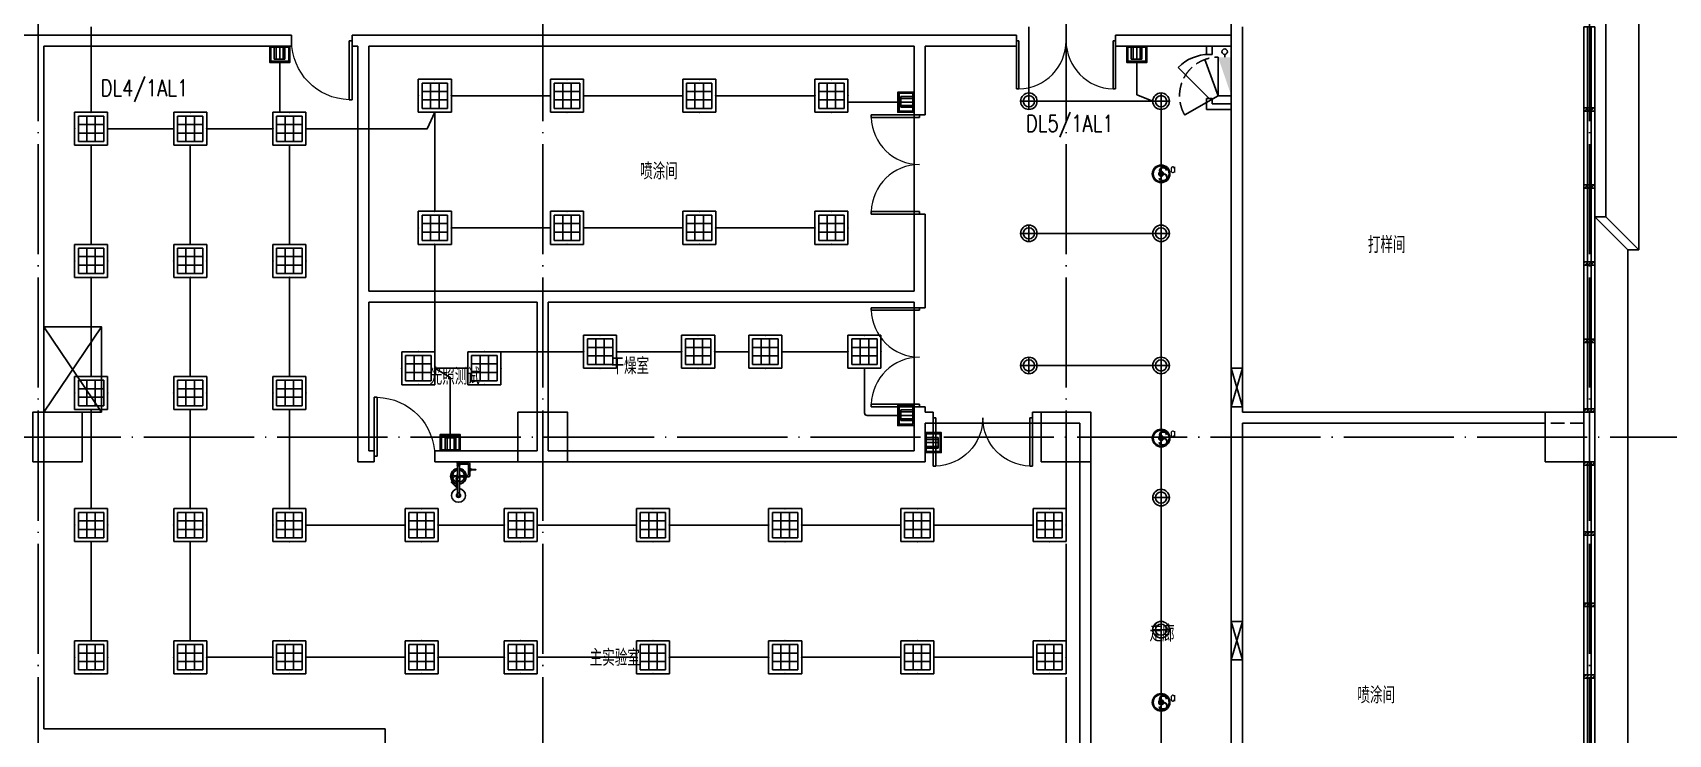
# Model space of a CAD drawing. Extents: x -621157 to 1764546, y -106808 to 741893.
# Drawn here: x 409164 to 438857, y 14600 to 27345 of the extents above; entities that cross this region are included whole.
import ezdxf
from ezdxf.enums import TextEntityAlignment as Align

# ---------------------------------------------------------------- set-up
doc = ezdxf.new("R2010")
doc.units = 0
doc.header["$LTSCALE"] = 1000
doc.header["$MEASUREMENT"] = 0
doc.linetypes.add('XREF-A-101-平面图_t3$0$DASH', pattern=[0.35, 0.25, -0.1])
doc.linetypes.add('XREF-A-101-平面图_t3$0$DOTE', pattern=[2.42, 2, -0.2, 0.02, -0.2])
for name, color, linetype in [('0-底图', 7, 'Continuous'), ('A-吊顶图及精装修区域', 7, 'Continuous'), ('EQUIP-照明', 3, 'Continuous'), ('I-LIGHT', 3, 'Continuous'), ('SIG_TEXT', 2, 'Continuous'), ('TEL_TEXT', 7, 'Continuous'), ('WIRE-控制', 6, 'Continuous'), ('WIRE-照明', 4, 'Continuous'), ('XREF-A-101-平面图_t3$0$1212121', 8, 'Continuous'), ('XREF-A-101-平面图_t3$0$A-COLUMN', 8, 'Continuous'), ('XREF-A-101-平面图_t3$0$A-DOTE', 8, 'Continuous'), ('XREF-A-101-平面图_t3$0$A-ROOM-CH', 8, 'Continuous'), ('XREF-A-101-平面图_t3$0$A-SEE', 8, 'Continuous'), ('XREF-A-101-平面图_t3$0$A-WALL', 8, 'Continuous'), ('XREF-A-101-平面图_t3$0$A-WALL-FILL', 8, 'Continuous'), ('XREF-A-101-平面图_t3$0$A-WINDOW', 8, 'Continuous'), ('XREF-A-101-平面图_t3$0$GROUND', 8, 'Continuous'), ('XREF-A-101-平面图_t3$0$I-WALL-GYPSUM', 8, 'Continuous'), ('XREF-A-101-平面图_t3$0$M-HOLE', 8, 'Continuous'), ('XREF-A-101-平面图_t3$0$P-EQUIPMENT', 8, 'Continuous'), ('XREF-A-101-平面图_t3$0$家具-实验室家具', 8, 'Continuous'), ('XREF-A-101-平面图_t3$0$水-尺寸', 8, 'Continuous'), ('控制系统', 6, 'Continuous')]:
    doc.layers.add(name, color=color, linetype=linetype)
doc.layers.add('弱电设备层', color=1, linetype='Continuous', lineweight=9)
doc.styles.add('_TEL_DIM', font='SIMPLEX', dxfattribs={"width": 0.8, "height": 3.5, "bigfont": 'HZTXT'})
doc.styles.add('DIM_FONT', font='ROMANS', dxfattribs={"width": 0.8, "bigfont": 'HZDXC'})
doc.styles.get("Standard").update_dxf_attribs({"font": 'romans.shx', "bigfont": 'HZDXC.SHX'})
doc.styles.add('XREF-A-101-平面图_t3$0$-HZDXCROMANS', font='ROMANS.shx', dxfattribs={"bigfont": 'HZDXC.shx'})
doc.styles.add('XZC', font='SIMPLEX.SHX', dxfattribs={"width": 0.7, "bigfont": 'hztxt.shx'})
doc.linetypes.add('Ground', pattern='A,0.75,-0.125,[135,sr.shx,S=0.1,R=0,X=-0.15,Y=0],0.125,-0.125', length=1.125)
doc.linetypes.add('LED_LINE', pattern='A,12.7,-5.08,["LED",XZC,S=2.54,R=0,X=-2.54,Y=-1.27],-6.35', length=24.13)
doc.dimstyles.get("Standard").update_dxf_attribs({"dimscale": 100, "dimtxt": 3.5, "dimasz": 1, "dimexe": 2.5, "dimexo": 3, "dimgap": 1.5, "dimtad": 1, "dimdec": 0, "dimzin": 0, "dimdsep": 46, "dimtxsty": 'Standard', "dimblk": 'ARCHTICK', "dimcen": 0.09, "dimadec": 0, "dimazin": 0, "dimtfac": 1, "dimtdec": 0, "dimtix": 1, "dimtmove": 2, "dimatfit": 3, "dimfxl": 0, "dimtolj": 1, "dimtzin": 0, "dimarcsym": 0})

# ---------------------------------------------------------------- blocks, each defined once
blk = doc.blocks.new('XREF-A-101-平面图_t3$0$轴网')
at = {"layer": 'XREF-A-101-平面图_t3$0$A-DOTE', "linetype": 'XREF-A-101-平面图_t3$0$DOTE'}
for p, q in [((38340, -3300), (38340, 43300)), ((47500, -3300), (47500, 43300)), ((57000, -3300), (57000, 43300)), ((66500, -3300), (66500, 43300)), ((-3300, 20000), (69800, 20000))]:
    blk.add_line(p, q, dxfattribs=at)
blk = doc.blocks.new('XREF-A-101-平面图_t3$0$ROOM')
at = {"layer": 'XREF-A-101-平面图_t3$0$A-ROOM-CH', "style": 'XREF-A-101-平面图_t3$0$-HZDXCROMANS', "width": 0.6}
for tag, p in [('中文房间名称', (0, -1000)), ('英文房间名称', (0, -1500))]:
    blk.add_attdef(tag, text='', height=300, dxfattribs=at).set_placement(p, align=Align.CENTER)
blk = doc.blocks.new('XREF-A-101-平面图_t3$0$柱网1F')
at = {"layer": 'XREF-A-101-平面图_t3$0$A-COLUMN'}
for points in [[(38240, -20450), (39140, -20450), (39140, -19550), (38240, -19550)], [(47050, -20450), (47950, -20450), (47950, -19550), (47050, -19550)], [(56550, -20450), (57450, -20450), (57450, -19550), (56550, -19550)], [(65700, -20450), (66600, -20450), (66600, -19550), (65700, -19550)]]:
    blk.add_lwpolyline(points, close=True, dxfattribs=at)
blk = doc.blocks.new('_ArchTick')
at = {"color": 0, "linetype": 'ByBlock', "const_width": 0.4}
blk.add_lwpolyline([(-0.5, -0.5), (0.5, 0.5)], dxfattribs=at)
blk = doc.blocks.new('*D25423')
at = {"layer": 'Defpoints', "color": 0}
blk.add_point((0, 0), dxfattribs=at)
blk.add_point((0, 0), dxfattribs=at)
blk.add_point((0, 0), dxfattribs=at)
blk.add_point((0, 0), dxfattribs=at)
at = {"layer": 'XREF-A-101-平面图_t3$0$水-尺寸', "color": 0, "linetype": 'ByBlock', "lineweight": -2}
blk.add_line((0, 300), (0, 250), dxfattribs=at)
blk.add_line((0, 300), (0, 250), dxfattribs=at)
blk.add_arc((0, 0), 0, 180, 180, dxfattribs=at)
at = {"layer": 'XREF-A-101-平面图_t3$0$水-尺寸', "color": 0, "linetype": 'ByBlock', "lineweight": -2, "xscale": 100, "yscale": 100, "zscale": 100}
for rotation in [90, 90.00000000000001]:
    blk.add_blockref('_ArchTick', (0, 0), dxfattribs=dict(at, rotation=rotation))
at = {"layer": 'XREF-A-101-平面图_t3$0$水-尺寸', "color": 0, "insert": (0, 0), "char_height": 350, "attachment_point": 5}
blk.add_mtext('\\A1;0%%d', dxfattribs=at)
blk = doc.blocks.new('XREF-A-101-平面图_t3$0$G$C869EB286')
at = {"layer": 'XREF-A-101-平面图_t3$0$A-WINDOW'}
h = blk.add_hatch(dxfattribs=at)
h.set_pattern_fill('ANSI31', color=256, scale=25)
h.set_pattern_definition([(45, (-143.957, -89940), (-28.0633, 28.0633), [])])
h.paths.add_polyline_path([(0, 60), (200, 60), (200, 0), (0, 0)])
blk.add_lwpolyline([(0, 60), (200, 60), (200, 0), (0, 0)], close=True, dxfattribs=at)
blk = doc.blocks.new('XREF-A-101-平面图_t3$0$Shower_plan')
at = {"layer": 'XREF-A-101-平面图_t3$0$1212121'}
for p, q in [((-94, -290), (-90, -290)), ((-20, -112), (-20, -94)), ((-16, -314), (-16, -120)), ((16, -314), (16, -120)), ((20, -112), (20, -94)), ((160, -297), (160, -321)), ((164, -90), (164, -66)), ((184, -114), (208, -114)), ((184, -274), (208, -274)), ((212, -177), (208, -177)), ((212, -199), (208, -199)), ((215, -184), (220, -184)), ((215, -193), (220, -193)), ((-75, -301), (-18, -302)), ((-75, -315), (-22, -315)), ((-34, -355), (-31, -355)), ((-34, -361), (-31, -361)), ((-16, -607), (-16, -396)), ((16, -607), (16, -396)), ((75, -302), (17, -302)), ((75, -316), (22, -316)), ((94, -327), (90, -327))]:
    blk.add_line(p, q, dxfattribs=at)
for points in [[(-111, -308, -0.092425), (-109, -301, -0.095768), (-106, -295, -0.100909), (-101, -292, -0.104872), (-94, -290, -0.001591), (-94, -290, -0.100909)], [(143, -321), (184, -321, 0.414214), (208, -297), (208, -90, 0.414214), (184, -66), (23, -66)], [(143, -297), (160, -297, 0.414214), (184, -273), (184, -114, 0.414214), (160, -90), (23, -90)], [(92, -292, -0.034962), (94, -292, -0.104872), (100, -293, -0.100909), (106, -297, -0.095768), (109, -303, -0.092425), (110, -310, -0.092425)], [(-16, -530), (-128, -419, -1), (-122, -414)], [(-122, -414), (-53, -483, -1)], [(-93, -325, -0.034962), (-95, -325, -0.104872), (-101, -324, -0.100909), (-106, -320, -0.095768), (-110, -314, -0.092425), (-111, -308, -0.092425)], [(-37, -491), (-54, -491, -1), (-54, -483), (-37, -483)], [(-45, -491), (-16, -519, -1)], [(-37, -349, 0.153738), (-38, -347), (-43, -347, 0.078248), (-44, -349), (-44, -364, 0.153738), (-43, -367), (-38, -367, 0.153738), (-37, -364)], [(-23, -388), (-23, -395, 0.154019), (-19, -396), (19, -396, 0.154019), (23, -395), (23, -388)], [(110, -310, -0.092425), (109, -316, -0.095768), (105, -322, -0.100909), (100, -326, -0.104872), (94, -327, -0.001591), (94, -327, -0.100909)]]:
    blk.add_lwpolyline(points, format="xyb", dxfattribs=at)
for points in [[(-106, -308, -0.092425), (-105, -301, -0.095768), (-102, -295, -0.100909), (-96, -292, -0.104872), (-90, -290, -0.104872), (-84, -292, -0.100909), (-79, -296, -0.095768), (-75, -301, -0.092425), (-74, -308, -0.092425), (-75, -315, -0.095768), (-79, -320, -0.100909), (-84, -324, -0.104872), (-90, -325, -0.104872), (-97, -324, -0.100909), (-102, -320, -0.095768), (-105, -314, -0.092425)], [(106, -310, -0.092425), (105, -316, -0.095768), (101, -322, -0.100909), (96, -326, -0.104872), (90, -327, -0.104872), (84, -325, -0.100909), (78, -322, -0.095768), (75, -316, -0.092425), (74, -309, -0.092425), (75, -303, -0.095768), (78, -297, -0.100909), (84, -293, -0.104872), (90, -292, -0.104872), (96, -293, -0.100909), (101, -297, -0.095768), (105, -303, -0.092425)], [(221, -201), (229, -201, 0.414214), (231, -199), (231, -194, -0.414214), (232, -193), (313, -193, 0.414214), (313, -192), (313, -185, 0.414214), (313, -184), (232, -184, -0.414214), (231, -183), (231, -177, 0.414214), (229, -176), (221, -176, 0.414214), (220, -177), (220, -199, 0.414214)], [(-20, -657), (-20, -607), (20, -607), (20, -657, -1)]]:
    blk.add_lwpolyline(points, format="xyb", close=True, dxfattribs=at)
for points in [[(-22, -120), (-22, -112), (22, -112), (22, -120)], [(-37, -500), (-34, -500), (-34, -346), (-37, -346)], [(24, -388), (-24, -388), (-24, -338), (-22, -336), (22, -336), (24, -338)]]:
    blk.add_lwpolyline(points, close=True, dxfattribs=at)
for points in [[(212, -177), (214, -177), (215, -179), (215, -198), (214, -199)], [(212, -199), (214, -199), (215, -198), (215, -179), (214, -177)], [(-34, -491), (-28, -491), (-28, -483), (-34, -483)], [(-24, -371), (-31, -371), (-31, -346), (-24, -346)], [(-22, -336), (-22, -314), (22, -314), (22, -336)], [(-31, -657), (-20, -637)], [(20, -637), (31, -657), (16, -684), (-16, -684), (-31, -657)]]:
    blk.add_lwpolyline(points, dxfattribs=at)
for centre, radius in [((0, -78), 26.3), ((0, -78), 16.4), ((-60, -481), 3.91)]:
    blk.add_circle(centre, radius, dxfattribs=at)
for centre, radius, start, end in [((0, -309), 144, 96.5663, 263.4343), ((0, -309), 139, 96.804, 263.1966), ((0, -309), 111, 98.3801, 261.6205), ((0, -309), 36, 116.7475, 168.6934), ((0, -309), 144, 276.5663, 83.4343), ((0, -309), 139, 276.804, 83.1966), ((0, -309), 111, 278.6256, 81.375), ((0, -309), 36, 10.3072, 62.4104), ((0, -657), 125, 97.5816, 82.419), ((0, -309), 36, 190.3072, 231.764), ((0, -309), 18.8, 149.7809, 195.9711), ((0, -309), 18.8, 344.0295, 27.2237), ((0, -309), 36, 308.7702, 348.6934), ((0, -657), 37.5, 121.3804, 58.6121)]:
    blk.add_arc(centre, radius, start, end, dxfattribs=at)
blk = doc.blocks.new('XREF-A-101-平面图_t3$0$G$C45C07046')
at = {"layer": 'XREF-A-101-平面图_t3$0$家具-实验室家具', "color": 252, "rotation": 1.293952563271051e-08}
blk.add_blockref('XREF-A-101-平面图_t3$0$Shower_plan', (145970, 19596), dxfattribs=at)
blk = doc.blocks.new('XREF-A-101-平面图_t3$0$G$CBCE2A1B7')
at = {"layer": 'XREF-A-101-平面图_t3$0$A-SEE'}
blk.add_lwpolyline([(39490, 20450), (38440, 20450), (38440, 22000), (39490, 22000)], close=True, dxfattribs=at)
for points in [[(39490, 22000), (38440, 20450)], [(38440, 22000), (39490, 20450)]]:
    blk.add_lwpolyline(points, dxfattribs=at)
blk = doc.blocks.new('XREF-A-101-平面图_t3$0$WINDOW2DLIB$SYSLIB$00000001')
at = {"color": 0}
for points in [[(-0.5, 0.5), (-0.5, -0.5)], [(-0.5, 0.5), (0.5, 0.5)], [(0.5, -0.5), (0.5, 0.5)], [(0.5, 0.1667), (-0.5, 0.1667)], [(0.5, -0.1667), (-0.5, -0.1667)], [(-0.5, -0.5), (0.5, -0.5)]]:
    blk.add_lwpolyline(points, dxfattribs=at)
blk = doc.blocks.new('XREF-A-101-平面图_t3$0$DOOR2DLIB$SYSLIB$00000107')
at = {"color": 0}
for p, q in [((0.45, 0.975), (0.5, 0.975)), ((0.45, 0), (0.45, 0.975)), ((0.5, 0), (0.5, 0.975)), ((0.5, 0), (0.45, 0))]:
    blk.add_line(p, q, dxfattribs=at)
at = {"color": 0, "lineweight": 13}
blk.add_arc((0.475, 0), 0.975, 91.4693, 180, dxfattribs=at)
blk = doc.blocks.new('XREF-A-101-平面图_t3$0$DOOR2DLIB$SYSLIB$00000108')
at = {"color": 0}
for p, q in [((-0.5, 0), (-0.5, 0.4875)), ((-0.475, 0.4875), (-0.5, 0.4875)), ((-0.475, 0), (-0.475, 0.4875)), ((0.475, 0), (0.475, 0.4875)), ((0.475, 0.4875), (0.5, 0.4875)), ((0.5, 0), (0.5, 0.4875)), ((-0.5, 0), (-0.475, 0)), ((0.5, 0), (0.475, 0))]:
    blk.add_line(p, q, dxfattribs=at)
at = {"color": 0, "lineweight": 13}
for centre, start, end in [((-0.4875, 0), 0, 88.53072), ((0.4875, 0), 91.46928, 180)]:
    blk.add_arc(centre, 0.4875, start, end, dxfattribs=at)
blk = doc.blocks.new('XREF-A-101-平面图_t3$0$DOOR2DLIB$SYSLIB$00000101')
at = {"color": 0}
blk.add_line((0.5, 0), (-0.207, 0.707), dxfattribs=at)
blk.add_arc((0.5, 0), 1, 135, 180, dxfattribs=at)
blk = doc.blocks.new('筒灯')
at = {"color": 8}
for p, q in [((150, 0), (-150, 0)), ((0, 150), (0, -150))]:
    blk.add_line(p, q, dxfattribs=at)
blk.add_circle((0, 0), 150)
blk.add_circle((0, 0), 102, dxfattribs=at)
blk = doc.blocks.new('G$C3816A8C5')
at = {"layer": '弱电设备层', "lineweight": -3}
for p, q in [((-114, 25), (-114, 298)), ((-114, 298), (129, 298)), ((-72, 25), (-72, 298)), ((1, 25), (1, 298)), ((87, 25), (87, 298)), ((129, 25), (129, 298))]:
    blk.add_line(p, q, dxfattribs=at)
for points in [[(-228, 0), (-228, 368), (228, 368), (228, 0)], [(-200, 25), (-200, 341), (202, 341), (202, 25)]]:
    blk.add_lwpolyline(points, close=True, dxfattribs=at)
blk = doc.blocks.new('SS')
at = {"layer": '控制系统'}
for p, q in [((351223, 52866), (351223, 52719)), ((351296, 52793), (351149, 52793)), ((351290, 52821), (351155, 52765)), ((351155, 52821), (351290, 52765)), ((351171, 52844), (351275, 52741)), ((351275, 52844), (351171, 52741)), ((351195, 52860), (351251, 52725)), ((351251, 52860), (351195, 52725))]:
    blk.add_line(p, q, dxfattribs=at)
for radius in [303, 272, 83.5, 73.3]:
    blk.add_circle((351223, 52793), radius, dxfattribs=at)
at = {"color": 7, "style": '_TEL_DIM', "width": 0.8}
blk.add_text('s', height=673, dxfattribs=at).set_placement((351098, 52554))
at = {"layer": 'SIG_TEXT', "style": 'DIM_FONT', "width": 0.75}
blk.add_text('a', height=300, dxfattribs=at).set_placement((351535, 52835))
blk = doc.blocks.new('$equip$00001153')
for p, q in [((-0.5, 0.5), (0.5, 0.5)), ((-0.5, -0.5), (-0.5, 0.5)), ((0.5, 0.5), (0.5, -0.5)), ((-0.385, 0.385), (0.385, 0.385)), ((-0.385, -0.385), (-0.385, 0.385)), ((-0.385, 0.128), (0.385, 0.128)), ((-0.129, 0.385), (-0.129, -0.385)), ((0.128, 0.385), (0.128, -0.385)), ((0.385, 0.385), (0.385, -0.385)), ((-0.385, -0.129), (0.385, -0.129)), ((0.385, -0.385), (-0.385, -0.385)), ((0.5, -0.5), (-0.5, -0.5))]:
    blk.add_line(p, q)
for p in [(0, 0.5), (-0.5, 0), (0.5, 0), (0, -0.5)]:
    blk.add_point(p)
at = {"layer": 'TEL_TEXT', "style": '_TEL_DIM', "flags": 1}
blk.add_attdef('A', text='', height=0.00002, dxfattribs=at).set_placement((0, 0), align=Align.MIDDLE_CENTER)
blk = doc.blocks.new('G$C47A28A43')
at = {"layer": 'EQUIP-照明', "xscale": 600.000000002794, "yscale": 600.0000000027358, "zscale": 600.0000000027285}
for p in [(45540, -13800), (47940, -13800), (50340, -13800), (52740, -13800), (39300, -14400), (41100, -14400), (42900, -14400), (45540, -16200), (47940, -16200), (50340, -16200), (52740, -16200), (39300, -16800), (41100, -16800), (42900, -16800), (48540, -18450), (50321, -18450), (51540, -18450), (53340, -18450), (45240, -18750), (46440, -18750), (39300, -19200), (41100, -19200), (42900, -19200), (39300, -21600), (41100, -21600), (42900, -21600), (45300, -21600), (47100, -21600), (49500, -21600), (51900, -21600), (54300, -21600), (56700, -21600), (39300, -24000), (41100, -24000), (42900, -24000), (45300, -24000), (47100, -24000), (49500, -24000), (51900, -24000), (54300, -24000), (56700, -24000)]:
    blk.add_blockref('$equip$00001153', p, dxfattribs=at)
blk = doc.blocks.new('XREF-A-101-平面图_t3$0$单出口消火栓新')
for p, q in [((-240, 700), (-846.2, 1050)), ((-479.4, 42.2), (-240, 700)), ((-240, 0), (-240, 700)), ((-240, 700), (0, 700))]:
    blk.add_line(p, q)
at = {"color": 0, "linetype": 'XREF-A-101-平面图_t3$0$DASH'}
blk.add_arc((-240, 700), 700, 150, 270, dxfattribs=at)
blk.add_solid([(-240, 0), (0, 0), (0, 700)])
at = {"layer": 'XREF-A-101-平面图_t3$0$水-尺寸', "linetype": 'ByBlock'}
dim = blk.add_angular_dim_3p(base=(0, 0), center=(0, 0), p1=(0, 0), p2=(0, 0), dimstyle='Standard', dxfattribs=at)
dim.commit()
dim.dimension.update_dxf_attribs({"geometry": '*D25423', "text_midpoint": (0, 0)})
blk = doc.blocks.new('*U25256')
at = {"layer": 'XREF-A-101-平面图_t3$0$P-EQUIPMENT', "color": 10}
blk.add_line((0, 120), (50, 120), dxfattribs=at)
at = {"layer": 'XREF-A-101-平面图_t3$0$P-EQUIPMENT'}
blk.add_circle((100, 120), 50, dxfattribs=at)
at = {"layer": 'XREF-A-101-平面图_t3$0$P-EQUIPMENT', "xscale": -1, "rotation": 90}
blk.add_blockref('XREF-A-101-平面图_t3$0$单出口消火栓新', (0, 0), dxfattribs=at)
blk = doc.blocks.new('XREF-A-101-平面图_t3$0$G$C156FCA62')
at = {"layer": 'XREF-A-101-平面图_t3$0$P-EQUIPMENT', "rotation": 90.00000000000001}
blk.add_blockref('*U25256', (60000, 26900), dxfattribs=at)
blk = doc.blocks.new('*U25374')
at = {"layer": 'XREF-A-101-平面图_t3$0$P-EQUIPMENT', "color": 10}
blk.add_line((0, 120), (50, 120), dxfattribs=at)
at = {"layer": 'XREF-A-101-平面图_t3$0$P-EQUIPMENT'}
blk.add_circle((100, 120), 50, dxfattribs=at)
at = {"layer": 'XREF-A-101-平面图_t3$0$P-EQUIPMENT', "xscale": -1, "rotation": 90}
blk.add_blockref('XREF-A-101-平面图_t3$0$单出口消火栓新', (0, 0), dxfattribs=at)
blk = doc.blocks.new('XREF-A-101-平面图_t3$0$G$C646F86AA')
at = {"layer": 'XREF-A-101-平面图_t3$0$P-EQUIPMENT', "rotation": 90.00000000000001}
blk.add_blockref('*U25374', (60000, 26900), dxfattribs=at)
blk = doc.blocks.new('XREF-A-101-平面图_t3')
at = {"layer": 'XREF-A-101-平面图_t3$0$A-SEE', "linetype": 'XREF-A-101-平面图_t3$0$DASH'}
blk.add_lwpolyline([(260200, 12250), (266400, 12250), (266400, 20250), (260200, 20250)], close=True, dxfattribs=at)
at = {"layer": 'XREF-A-101-平面图_t3$0$A-WALL'}
for p, q in [((260000, 27200), (260000, 27650)), ((260200, 27200), (260200, 27450)), ((234650, 27300), (238340, 27300)), ((238340, 27300), (242940, 27300)), ((238440, 23950), (238440, 27100)), ((238440, 27100), (242940, 27100)), ((244040, 27300), (244240, 27300)), ((244040, 27100), (244140, 27100)), ((244140, 22550), (244140, 27100)), ((244240, 27300), (254340, 27300)), ((244340, 22650), (244340, 27100)), ((244340, 27100), (254240, 27100)), ((254240, 27100), (254240, 25850)), ((254340, 27300), (256100, 27300)), ((254440, 27100), (256100, 27100)), ((254440, 27100), (254440, 25850)), ((257900, 27300), (260000, 27300)), ((257900, 27100), (260000, 27100)), ((260000, 20350), (260000, 27200)), ((260200, 20450), (260200, 27200)), ((238440, 14700), (238440, 23950)), ((254240, 24050), (254240, 22650)), ((254440, 24050), (254440, 22550)), ((244340, 22650), (247500, 22650)), ((247500, 22650), (254240, 22650)), ((244140, 19550), (244140, 22550)), ((244340, 19750), (244340, 22450)), ((244340, 22450), (247400, 22450)), ((247400, 19750), (247400, 22450)), ((247600, 22450), (254240, 22450)), ((247600, 19750), (247600, 22450)), ((254240, 22450), (254240, 22350)), ((254440, 22550), (254440, 22350)), ((254240, 20550), (254240, 20350)), ((254440, 20550), (254440, 20450)), ((254240, 20350), (254240, 19750)), ((254440, 20450), (254590, 20450)), ((254440, 20250), (254590, 20250)), ((254440, 20250), (254440, 19550)), ((256390, 20450), (257450, 20450)), ((256390, 20250), (257250, 20250)), ((257250, 20250), (257250, 9750)), ((257450, 20450), (257450, 9550)), ((260000, 12150), (260000, 20350)), ((265700, 20450), (260200, 20450)), ((265700, 20250), (260200, 20250)), ((260200, 12250), (260200, 20250)), ((265700, 20250), (265700, 20450)), ((244340, 19750), (244440, 19750)), ((245540, 19750), (247400, 19750)), ((247600, 19750), (254240, 19750)), ((244140, 19550), (244440, 19550)), ((245540, 19550), (247500, 19550)), ((247500, 19550), (254440, 19550)), ((238440, 14700), (244640, 14700)), ((244640, 14700), (244640, 13900))]:
    blk.add_line(p, q, dxfattribs=at)
for points in [[(242940, 27300), (242940, 27100)], [(244040, 27300), (244040, 27100)], [(256100, 27300), (256100, 27100)], [(257900, 27300), (257900, 27100)], [(254440, 25850), (254240, 25850)], [(254440, 24050), (254240, 24050)], [(254440, 22350), (254240, 22350)], [(254440, 20550), (254240, 20550)], [(254590, 20450), (254590, 20250)], [(256390, 20450), (256390, 20250)], [(244440, 19750), (244440, 19550)], [(245540, 19750), (245540, 19550)]]:
    blk.add_lwpolyline(points, dxfattribs=at)
at = {"layer": 'XREF-A-101-平面图_t3$0$A-WALL-FILL', "color": 171}
for p, q in [((266400, 19550), (266400, 20450)), ((266600, 19550), (266600, 20450))]:
    blk.add_line(p, q, dxfattribs=at)
for points in [[(266400, 20450), (266600, 20450)], [(266400, 19550), (266600, 19550)]]:
    blk.add_lwpolyline(points, dxfattribs=at)
at = {"layer": 'XREF-A-101-平面图_t3$0$A-WINDOW'}
for p, q in [((254240, 25850), (254240, 24050)), ((254240, 22350), (254240, 20550)), ((254590, 20250), (256390, 20250))]:
    blk.add_line(p, q, dxfattribs=at)
at = {"layer": 'XREF-A-101-平面图_t3$0$GROUND'}
for p, q in [((266800, 27600), (266800, 24000)), ((267400, 27600), (267400, 23400)), ((266800, 24000), (266600, 24000)), ((266600, 24000), (266600, 4250)), ((267200, 23400), (266600, 24000)), ((267400, 23400), (266800, 24000)), ((267400, 23400), (267200, 23400)), ((267200, 23400), (267200, 4850))]:
    blk.add_line(p, q, dxfattribs=at)
at = {"layer": 'XREF-A-101-平面图_t3$0$I-WALL-GYPSUM'}
for p, q in [((259550, 26950), (259550, 27100)), ((259550, 27100), (259650, 27100)), ((259650, 26950), (259650, 27100)), ((259550, 25950), (259550, 26150)), ((259650, 26050), (259650, 26150)), ((260000, 25950), (259550, 25950)), ((260000, 26050), (259650, 26050)), ((260000, 25950), (260000, 26050))]:
    blk.add_line(p, q, dxfattribs=at)
for points in [[(259550, 26950), (259650, 26950)], [(259550, 26150), (259650, 26150)]]:
    blk.add_lwpolyline(points, dxfattribs=at)
at = {"layer": 'XREF-A-101-平面图_t3$0$M-HOLE'}
for points in [[(260200, 20550), (260200, 21250), (260000, 21250), (260000, 20550)], [(260200, 15950), (260200, 16650), (260000, 16650), (260000, 15950)]]:
    blk.add_lwpolyline(points, close=True, dxfattribs=at)
for points in [[(260000, 20550), (260200, 21250)], [(260000, 21250), (260200, 20550)], [(260000, 15950), (260200, 16650)], [(260000, 16650), (260200, 15950)]]:
    blk.add_lwpolyline(points, dxfattribs=at)
for name, p in [('XREF-A-101-平面图_t3$0$G$C156FCA62', (200000, 0)), ('XREF-A-101-平面图_t3$0$G$C646F86AA', (200000, 0)), ('XREF-A-101-平面图_t3$0$G$C646F86AA', (200000, 0)), ('XREF-A-101-平面图_t3$0$G$C45C07046', (100000, 0)), ('XREF-A-101-平面图_t3$0$G$CBCE2A1B7', (200000, 0))]:
    blk.add_blockref(name, p)
at = {"layer": 'XREF-A-101-平面图_t3$0$A-COLUMN'}
blk.add_blockref('XREF-A-101-平面图_t3$0$柱网1F', (200000, 40000), dxfattribs=at)
at = {"layer": 'XREF-A-101-平面图_t3$0$A-DOTE'}
blk.add_blockref('XREF-A-101-平面图_t3$0$轴网', (200000, 0), dxfattribs=at)
at = {"layer": 'XREF-A-101-平面图_t3$0$A-ROOM-CH'}
ref = blk.add_blockref('XREF-A-101-平面图_t3$0$ROOM', (249609, 25678), dxfattribs=at)
ref.add_attrib('中文房间名称', '喷涂间', dxfattribs={"height": 300, "style": 'XREF-A-101-平面图_t3$0$-HZDXCROMANS', "width": 0.8}).set_placement((249609, 24678), align=Align.CENTER)
ref = blk.add_blockref('XREF-A-101-平面图_t3$0$ROOM', (262821, 24341), dxfattribs=at)
ref.add_attrib('中文房间名称', '打样间', dxfattribs={"height": 300, "style": 'XREF-A-101-平面图_t3$0$-HZDXCROMANS', "width": 0.8}).set_placement((262821, 23341), align=Align.CENTER)
ref = blk.add_blockref('XREF-A-101-平面图_t3$0$ROOM', (249088, 22140), dxfattribs=at)
ref.add_attrib('中文房间名称', '干燥室', dxfattribs={"height": 300, "style": 'XREF-A-101-平面图_t3$0$-HZDXCROMANS', "width": 0.8}).set_placement((249088, 21140), align=Align.CENTER)
ref = blk.add_blockref('XREF-A-101-平面图_t3$0$ROOM', (245903, 21952), dxfattribs=at)
ref.add_attrib('中文房间名称', '光照测试', dxfattribs={"height": 300, "style": 'XREF-A-101-平面图_t3$0$-HZDXCROMANS', "width": 0.8}).set_placement((245903, 20952), align=Align.CENTER)
ref = blk.add_blockref('XREF-A-101-平面图_t3$0$ROOM', (258742, 17284), dxfattribs=at)
ref.add_attrib('中文房间名称', '走廊', dxfattribs={"height": 300, "style": 'XREF-A-101-平面图_t3$0$-HZDXCROMANS', "width": 0.8}).set_placement((258742, 16284), align=Align.CENTER)
ref = blk.add_blockref('XREF-A-101-平面图_t3$0$ROOM', (248807, 16841), dxfattribs=at)
ref.add_attrib('中文房间名称', '主实验室', dxfattribs={"height": 300, "style": 'XREF-A-101-平面图_t3$0$-HZDXCROMANS', "width": 0.8}).set_placement((248807, 15841), align=Align.CENTER)
ref = blk.add_blockref('XREF-A-101-平面图_t3$0$ROOM', (262630, 16162), dxfattribs=at)
ref.add_attrib('中文房间名称', '喷涂间', dxfattribs={"height": 300, "style": 'XREF-A-101-平面图_t3$0$-HZDXCROMANS', "width": 0.8}).set_placement((262630, 15162), align=Align.CENTER)
at = {"layer": 'XREF-A-101-平面图_t3$0$A-WINDOW'}
for name, p, xscale, yscale, zscale, rotation in [('XREF-A-101-平面图_t3$0$WINDOW2DLIB$SYSLIB$00000001', (266500, 23950), 6999.999999946682, 200, 6999.999999946682, 90), ('XREF-A-101-平面图_t3$0$DOOR2DLIB$SYSLIB$00000101', (259600, 26550), -800, 800, -800, 90), ('XREF-A-101-平面图_t3$0$DOOR2DLIB$SYSLIB$00000108', (254340, 24950), -1800, -1800, -1800, 270.0000000000008), ('XREF-A-101-平面图_t3$0$DOOR2DLIB$SYSLIB$00000108', (254340, 21450), -1800, -1800, -1800, 270.0000000000008), ('XREF-A-101-平面图_t3$0$WINDOW2DLIB$SYSLIB$00000001', (266500, 14950), 9200.000000335625, 200, 9200.000000335625, 90)]:
    blk.add_blockref(name, p, dxfattribs=dict(at, xscale=xscale, yscale=yscale, zscale=zscale, rotation=rotation))
for name, p, xscale, yscale, zscale in [('XREF-A-101-平面图_t3$0$DOOR2DLIB$SYSLIB$00000107', (243490, 27200), 1100, -1100, 1100), ('XREF-A-101-平面图_t3$0$DOOR2DLIB$SYSLIB$00000108', (257000, 27200), -1800, -1800, -1800), ('XREF-A-101-平面图_t3$0$DOOR2DLIB$SYSLIB$00000107', (244990, 19650), -1100, 1100, -1100), ('XREF-A-101-平面图_t3$0$DOOR2DLIB$SYSLIB$00000108', (255490, 20350), 1800, -1800, 1800)]:
    blk.add_blockref(name, p, dxfattribs=dict(at, xscale=xscale, yscale=yscale, zscale=zscale))
at = {"layer": 'XREF-A-101-平面图_t3$0$A-WINDOW', "rotation": 180}
for p in [(266600, 25980), (266600, 24580), (266600, 23180), (266600, 21780), (266600, 20510), (266600, 19550), (266600, 18280), (266600, 16980), (266600, 15680)]:
    blk.add_blockref('XREF-A-101-平面图_t3$0$G$C869EB286', p, dxfattribs=at)

msp = doc.modelspace()

# ---------------------------------------------------------------- block references
at = {"layer": '0-底图'}
msp.add_blockref('XREF-A-101-平面图_t3', (170924, 0), dxfattribs=at)

# ---------------------------------------------------------------- next in the draw order: linework, layer by layer
at = {"layer": 'WIRE-控制', "linetype": 'Ground'}
for points in [[(410224, 25900), (410224, 27454)], [(427249, 26250), (427249, 27454)], [(413651, 26806), (413651, 25900)], [(429209, 26806), (429209, 26218), (429499, 26100)], [(416764, 26200), (418564, 26200)], [(419164, 26200), (420964, 26200)], [(421564, 26200), (423364, 26200)], [(414124, 25600), (416327, 25600), (416464, 25900)], [(416464, 25900), (416464, 24100)], [(424870, 26082), (423964, 26082)], [(427399, 26100), (429499, 26100)], [(429649, 25950), (429649, 23850)], [(410524, 25600), (411724, 25600)], [(410524, 25600), (411724, 25600)], [(412324, 25600), (413524, 25600)], [(412324, 25600), (413524, 25600)], [(410224, 25300), (410224, 23500)], [(412024, 25300), (412024, 23500)], [(413824, 25300), (413824, 23500)], [(416764, 23800), (418564, 23800)], [(419164, 23800), (420964, 23800)], [(421564, 23800), (423364, 23800)], [(416464, 23500), (416464, 21550)], [(427399, 23700), (429499, 23700)], [(429649, 23550), (429649, 21450)], [(410224, 22900), (410224, 21100)], [(412024, 22900), (412024, 21100)], [(413824, 22900), (413824, 21100)], [(419164, 21550), (417664, 21550)], [(419764, 21550), (420945, 21550)], [(421545, 21550), (422164, 21550)], [(416464, 21250), (417064, 21250)], [(416743, 20044), (416743, 21082), (416464, 21250)], [(427399, 21300), (429499, 21300)], [(429649, 21150), (429649, 19050)], [(410224, 20500), (410224, 18700)], [(412024, 20500), (412024, 18700)], [(413824, 20500), (413824, 18700)], [(429649, 18750), (429649, 16650)], [(414124, 18400), (415924, 18400)], [(416524, 18400), (417724, 18400)], [(418324, 18400), (420124, 18400)], [(420724, 18400), (422524, 18400)], [(423124, 18400), (424924, 18400)], [(425524, 18400), (427324, 18400)], [(410224, 18100), (410224, 16300)], [(412024, 18100), (412024, 16300)], [(429649, 16350), (429649, 14250)], [(412324, 16000), (413524, 16000)], [(414124, 16000), (415924, 16000)], [(416524, 16000), (417724, 16000)], [(418324, 16000), (420124, 16000)], [(420724, 16000), (422524, 16000)], [(423124, 16000), (424924, 16000)], [(425524, 16000), (427324, 16000)]]:
    msp.add_lwpolyline(points, dxfattribs=at)
msp.add_lwpolyline([(424264, 21250), (424264, 20441, 0.414214), (424314, 20391), (424870, 20391)], format="xyb", dxfattribs=at)
at = {"layer": 'WIRE-照明'}
msp.add_lwpolyline([(422764, 21550), (423964, 21550)], dxfattribs=at)

# ---------------------------------------------------------------- next in the draw order: block references
at = {"layer": 'A-吊顶图及精装修区域', "color": 2}
msp.add_blockref('G$C47A28A43', (370924, 40000), dxfattribs=at)
at = {"layer": 'EQUIP-照明', "color": 1, "xscale": 0.8, "yscale": 0.8, "zscale": 0.8}
for p, rotation in [((413651, 27100), 179.9999999999998), ((429209, 27100), 179.9999999999998), ((425164, 26082), 89.99999999999991), ((425164, 20391), 89.99999999999991), ((416743, 19750), 359.9999999999999), ((425364, 19900), 269.9999999999999)]:
    msp.add_blockref('G$C3816A8C5', p, dxfattribs=dict(at, rotation=rotation))
at = {"layer": 'I-LIGHT', "linetype": 'LED_LINE', "ltscale": 0.5, "rotation": 180}
for p in [(427249, 26100), (429649, 26100), (427249, 23700), (429649, 23700), (427249, 21300), (429649, 21300), (429649, 18900), (429649, 16500)]:
    msp.add_blockref('筒灯', p, dxfattribs=at)
at = {"layer": 'WIRE-照明', "xscale": 0.528, "yscale": 0.528, "zscale": 0.528}
for p in [(244204, -3094), (244204, -7894), (244204, -12694)]:
    msp.add_blockref('SS', p, dxfattribs=at)

# ---------------------------------------------------------------- next in the draw order: texts
at = {"layer": 'SIG_TEXT', "color": 2, "style": 'DIM_FONT', "width": 0.8}
for s, p in [('DL4/1AL1', (411990, 26190)), ('DL5/1AL1', (428789, 25547))]:
    msp.add_text(s, height=300, dxfattribs=at).set_placement(p, align=Align.RIGHT)

doc.saveas('drawing.dxf')
